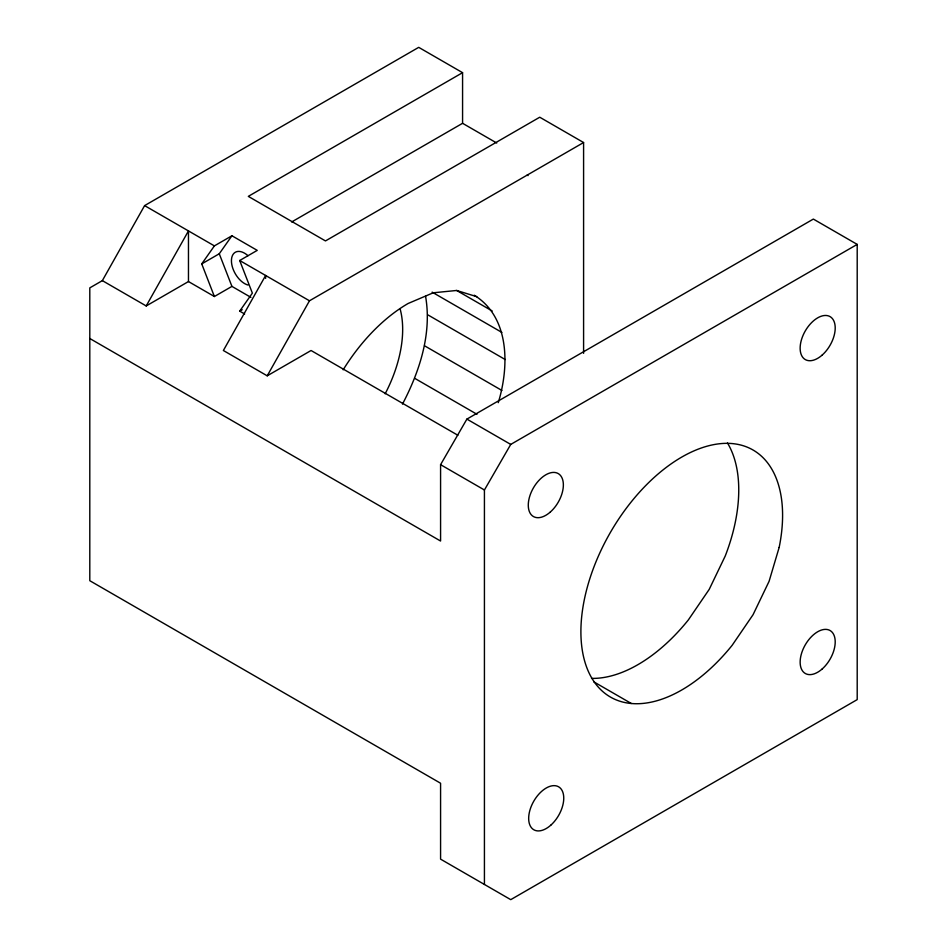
<?xml version="1.0" encoding="UTF-8"?>
<svg xmlns="http://www.w3.org/2000/svg" width="947" height="947" viewBox="0 0 947 947"><rect width="100%" height="100%" fill="white"/><g stroke="black" fill="none" stroke-linecap="round" stroke-linejoin="round"><path stroke-width="1.42" d="M402.487 404.097C419.663 371.366 432.033 333.522 425.57 296.304M498.264 402.676C509.273 366.809 510.031 317.363 474.234 295.215M89.799 338.505L440.58 541.033L440.58 464.669L466.895 419.107L813.355 219.077L857.201 244.397L857.201 699.62L510.741 899.65L440.58 859.142L440.58 783.24L89.799 580.712L89.799 287.876L102.347 280.632L144.607 205.606L418.716 47.35L462.574 72.67L462.574 123.299L291.664 221.965M146.205 305.952L188.465 230.926L188.465 281.555L146.205 305.952L102.347 280.632M265.634 278.371L265.634 275.47L223.374 350.508L267.22 375.817L309.48 300.791L583.589 142.535L583.589 353.338M484.426 884.462L484.426 489.99L510.741 444.415L857.201 244.397M250.908 297.358L231.932 286.396L214.389 296.518L201.735 263.893L214.389 245.889L231.932 235.767L257.241 250.375L239.698 260.508L252.364 293.132L239.698 311.137L244.646 313.99M201.735 263.893L219.266 253.772L231.932 235.767M462.574 72.67L248.303 196.372L325.472 240.929L539.743 117.215L583.589 142.535M239.698 311.137L242.207 309.693M267.22 375.817L311.066 350.508L457.863 435.253M476.779 296.683L456.667 290.469L433.264 292.789L408.133 303.478A137.279 79.252 -60 0 0 343.169 369.803M462.574 123.299L496.725 143.021M527.171 175.1L528.047 175.609M456.679 290.48L492.203 310.983M432.128 292.138L501.898 332.421M427.831 314.854L505.201 359.529M424.516 345.773L501.898 390.448M144.607 205.606L214.389 245.889M239.698 260.508L309.48 300.791M414.822 378.398L476.98 414.289M466.895 419.107L510.741 444.415M188.465 281.555L214.389 296.518M440.58 464.669L484.426 489.99M593.733 681.793L631.318 703.491M219.266 253.772L231.932 286.396M400.214 309.302A101.696 58.714 -60 0 1 385.157 393.798M727.462 442.971A142.618 82.342 -60 0 1 725.236 556.019L709.208 589.389L688.327 619.954A142.618 82.342 -60 0 1 591.532 678.395M247.984 285.023A18.609 10.737 60 0 1 231.435 260.792A18.609 10.737 60 0 1 247.984 255.678M779.156 547.425L769.082 581.328L753.054 614.71L732.173 645.274A142.618 82.342 -60 0 1 584.335 659.917A142.618 82.342 -60 0 1 681.745 457.081A142.618 82.342 -60 0 1 779.156 547.425M550.361 511.996A24.8 14.323 -60 0 0 558.221 473.571A24.8 14.323 -60 0 0 528.876 499.59A24.8 14.323 -60 0 0 550.361 511.996M822.209 355.042A24.8 14.323 -60 0 0 830.069 316.618A24.8 14.323 -60 0 0 800.736 342.636A24.8 14.323 -60 0 0 822.209 355.042M822.209 668.949A24.8 14.323 -60 0 0 830.069 630.524A24.8 14.323 -60 0 0 800.736 656.555A24.8 14.323 -60 0 0 822.209 668.949M550.752 825.228A24.8 14.323 -60 0 0 558.612 786.803A24.8 14.323 -60 0 0 529.266 812.834A24.8 14.323 -60 0 0 550.752 825.228"/></g></svg>
